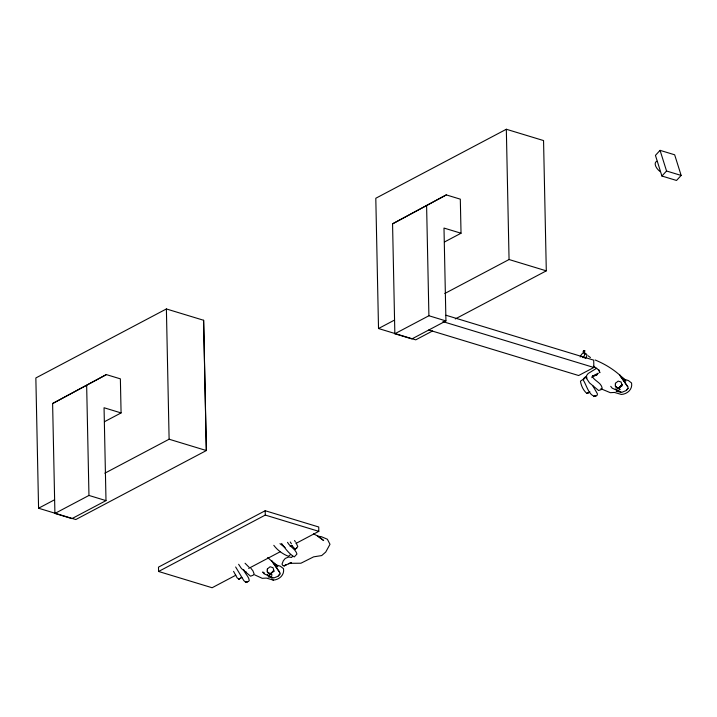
<?xml version="1.0" encoding="UTF-8"?>
<svg xmlns="http://www.w3.org/2000/svg" width="717" height="717" viewBox="0 0 717 717"><rect width="100%" height="100%" fill="white"/><g stroke="black" fill="none" stroke-linecap="round" stroke-linejoin="round"><path stroke-width="1.08" d="M268.857 573.51L267.423 572.041L270.336 574.093L267.351 571.996L267.378 568.948L270.094 566.762L273.007 567.658L274.181 571.449M616.934 387.861L615.5 386.391L618.404 388.444L615.419 386.346L615.446 383.299L618.171 381.112L621.074 382.009L622.248 385.791M267.351 571.996L267.387 568.922M615.419 386.346L615.455 383.272M272.469 572.032L271.483 572.892L273.276 571.01M292.491 556.275L291.631 557.467L288.79 556.984L285.276 558.4L283.314 560.793L282.014 564.109L282.857 565.614L284.362 565.946L286.074 564.871L283.932 565.803L291.317 562.666L288.539 563.777M278.304 575.868L280.204 573.636L278.151 576.19L273.912 577.929L268.095 576.934M626.371 390.218L628.28 387.987L626.219 390.541L621.98 392.28L616.163 391.285L618.206 391.07M660.061 150.355L655.437 155.383L661.916 176.024L676.516 180.46L681.15 175.441L674.661 154.791L660.061 150.355L666.55 171.005L681.15 175.441M661.916 176.024L666.55 171.005M591.794 377.671L593.013 376.452M585.87 376.479L584.032 378.119L583.387 380.351C586.318 384.42 589.311 397.254 595.764 396.008L593.676 396.546L596.401 395.883L597.351 394.933L597.324 393.624L592.762 385.764M290.519 554.617L288.404 556.293C282.704 554.08 277.479 550.217 273.804 545.332M583.844 350.559L583.943 351.061M241.871 577.49L238.824 579.103L237.094 577.803L233.572 571.359M589.939 391.84L586.891 393.454C583.369 390.541 581.075 385.629 580.447 381.166L586.273 377.142M585.09 350.989L583.593 350.721A1.649 1.291 55.2 0 0 583.638 352.845L583.737 352.809A1.649 0.726 76.3 0 1 583.692 350.685L584.606 350.801L583.88 350.55M584.902 353.598L585.269 353.257L584.203 353.087M272.639 572.157L270.82 573.268L272.908 572.148L273.643 570.033M121.083 412.929L104.055 407.749L105.999 500.618L71.942 518.624L54.913 513.444L52.61 403.537L106.349 374.597L120.375 378.854L121.083 412.929L104.548 421.668M52.61 403.537L106.349 374.597M461.031 233.231L443.993 228.06L445.938 320.929L411.89 338.926L394.852 333.755L392.558 223.847L446.288 194.899L460.314 199.165L461.031 233.231L444.486 241.979M392.558 223.847L446.288 194.899M104.834 473.202L169.113 439.225L206.335 450.536L203.601 320.266L166.389 308.955L35.85 377.958L38.575 508.228L75.796 519.538L206.362 450.545L203.628 320.275M455.295 318.931L546.3 270.847L543.549 140.568L506.327 129.257L375.798 198.259L378.522 328.529L415.743 339.84L432.575 330.958M38.575 508.228L54.402 499.866M378.522 328.529L394.341 320.167M444.782 293.504L509.061 259.527L546.273 270.838M54.913 513.444L88.962 495.447L105.999 500.618M394.852 333.755L428.909 315.749L445.938 320.929M296.094 543.352L318.814 531.342L318.724 526.995L265.191 510.728L158.493 567.129L158.582 571.476L212.115 587.743L235.83 575.213M158.582 571.476L265.281 515.075L318.814 531.342M445.947 315.238L593.703 360.14L593.855 367.489L578.646 375.529L428.748 329.972M596.777 368.18L588.146 373.503L586.506 375.654L586.694 378.63L589.473 382.851L598.614 390.523L601.231 389.591L602.172 388.157C601.213 382.636 595.092 381.283 592.493 376.837L592.439 376.237M248.674 568.42L280.284 551.705M290.161 546.488L292.142 545.44M592.233 376.389L596.938 374.749L598.193 373.19L592.251 376.335L596.938 374.749L594.384 375.645L594.895 375.851M254.607 574.837L262.261 578.332L266.392 578.09L273.302 580.107C279.236 579.748 284.685 574.989 283.502 568.653L280.365 566.224L276.529 564.987L272.845 562.182L277.802 566.815L267.71 557.494M289.722 563.302L300.925 563.221L313.661 556.84L321.691 555.567L325.724 552.063L329.999 544.284L327.373 539.238L321.27 536.657L317.479 536.182L323.69 540.573L319.406 536.863L313.517 533.887M582.159 356.887L585.789 358.312M600.864 388.731L610.328 392.683L614.46 392.432L621.37 394.458C627.303 394.099 632.761 389.331 631.569 383.003L628.433 380.575L624.597 379.338L620.922 376.533M442.882 321.61L593.855 367.489M595.137 359.988C606.761 364.783 617.418 371.711 625.869 381.157L622.329 377.859M244.345 571.108L246.272 572.049M615.338 388.964L620.859 392.082L612.201 388.175L610.732 386.355M264.501 573.053L262.655 572.005L264.125 573.824L272.792 577.732L267.262 574.613M285.124 547.618L279.988 543.665M271.546 578.834L273.302 580.107M588.065 355.766L590.432 357.541M593.658 366.181L598.919 370.214L599.869 372.697L598.964 369.999M248.996 567.183L245.062 563.257M287.517 542.321C289.919 546.91 295.583 548.998 296.963 554.044L294.284 556.912C289.005 553.784 285.097 548.344 281.593 543.486M292.169 545.924L295.099 549.052L296.605 548.218L297.77 546.533L296.121 542.912M250.905 568.276L252.904 570.804L254.105 573.806L253.155 575.24L250.547 576.172L241.405 568.5L238.618 564.279M290.242 541.971L291.434 543.853M294.588 540.475L295.386 541.935M243.717 569.639C244.757 573.717 248.933 576.396 249.283 580.582L248.333 581.532L245.608 582.204L243.798 580.582L235.651 566.986M586.596 377.097L586.694 378.63M506.327 129.257L509.061 259.527M426.606 205.842L428.909 315.749M265.191 510.728L265.281 515.075M166.389 308.955L169.113 439.225M86.658 385.54L88.962 495.447M660.24 171.65A8.075 4.257 42.7 0 1 656.969 161.253M585.233 354.144A3.657 1.533 -55.8 0 1 586.82 354.834A3.657 1.533 -55.8 0 1 585.431 358.258M580.214 356.949A3.657 1.533 -55.8 0 1 584.337 352.63A3.657 1.533 -55.8 0 1 582.912 357.658M622.033 384.411L620.976 386.499L618.888 387.619L620.707 386.508L621.343 385.361L619.551 387.243L622.033 384.411M296.605 548.218L295.099 549.052L296.605 548.218M588.657 392.558L586.891 393.454L588.657 392.558M240.589 578.207L238.824 579.103L240.589 578.207M247.697 581.657L245.608 582.204L247.697 581.657M619.981 389.331L616.405 387.422L619.981 389.331M271.913 574.98L268.337 573.071L271.913 574.98M627.043 385.612L619.533 374.83L627.958 387.063L627.043 385.612M278.976 571.27L271.465 560.479L279.881 572.722L278.976 571.27"/></g></svg>
